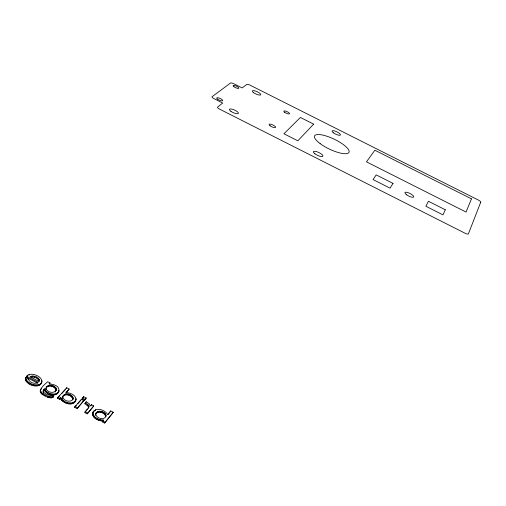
<?xml version="1.0" encoding="UTF-8"?>
<svg xmlns="http://www.w3.org/2000/svg" width="506" height="506" viewBox="0 0 506 506"><rect width="100%" height="100%" fill="white"/><g stroke="black" fill="none" stroke-linecap="round" stroke-linejoin="round"><path stroke-width="0.76" d="M26.54 376.224L38.178 382.346C35.11 384.724 28.95 382.568 28.418 378.684L25.888 377.356C25.736 383.365 35.287 386.533 40.164 384.187C46.634 377.893 30.917 370.702 26.54 376.224L26.167 377.115L37.805 383.244M58.747 391.638L58.772 390.695M44.503 388.905L44.123 389.803C53.282 404.269 69.417 385.395 49.05 383.896L50.005 382.922L47.697 381.707C44.654 384.465 35.989 391.201 42.991 394.857C45.983 396.464 49.879 399.057 53.326 397.254L53.712 396.356L51.125 394.996C48.291 395.837 44.863 393.991 43.244 391.65L43.307 390.493L44.503 388.905C46.691 393.82 55.243 396.419 58.797 391.644M96.33 412.561L95.938 413.446C98.841 410.492 105.469 412.725 105.684 416.893C107.405 412.352 99.208 409.322 96.33 412.561L95.318 414.711L95.71 413.826C95.969 418.399 104.293 420.884 106.083 416.008M73.174 398.696C72.972 394.079 64.673 391.796 62.706 396.451C62.852 400.651 69.543 402.738 72.497 399.949L73.174 398.696L72.788 399.582C72.586 394.965 64.287 392.681 62.32 397.343M55.59 391.056L55.205 391.948L56.413 389.152C55.331 384.8 47.109 383.257 45.995 388.387C47.058 392.713 55.375 394.294 56.413 389.152M40.17 390.879L40.79 389.139M42.061 381.714C39.987 390.031 23.529 384.832 25.888 377.356M92.497 413.775C94.28 406.331 105.096 409.386 107.664 414.648L110.789 410.929L113.287 412.245L104.597 423.067L102.307 421.859L103.483 420.043C99.208 420.157 93.18 417.741 92.889 412.883C91.365 418.076 98.822 421.169 103.085 420.929L103.483 420.043M75.4 401.309C78.05 395.958 70.226 392.46 65.9 392.567L69.195 389.051L66.71 387.748L57.33 398.165L59.581 399.348L60.828 397.539C63.269 402.46 72.099 405.603 75.792 400.423C72.946 406.811 62.877 403.624 60.442 398.431M88.575 407.52L88.348 408.171C90.226 405.787 87.203 403.782 85.28 402.921L84.888 403.807L87.734 405.711L88.575 407.52L88.967 406.634M41.353 383.504L41.682 382.599M25.3 378.937L25.673 378.045M25.313 379.652L25.686 378.76M25.553 380.398L25.926 379.5M26.015 381.163L26.388 380.265M28.975 375.325L29.354 374.434M26.685 381.935L27.065 381.037M28.045 379.582L28.418 378.684M27.558 382.694L27.938 381.796M31.277 376.097L30.904 376.989C33.915 376.609 38.456 377.912 39.082 381.303L39.462 380.411C38.709 376.793 33.092 374.87 30.132 376.78L38.93 381.416L39.462 380.411M28.627 383.434L29.006 382.536M32.498 376.862L32.877 375.971M29.892 384.162L30.271 383.263M34.351 377.185L34.724 376.3M31.536 384.933L31.916 384.035M36.198 377.944L36.577 377.052M33.124 385.496L33.504 384.598M34.655 385.838L35.034 384.946M37.805 379L38.178 378.108M38.38 379.563L38.753 378.678M36.135 385.97L36.514 385.079M38.798 380.158L39.177 379.266M39.044 380.746L39.417 379.854M37.507 385.888L37.887 384.996M38.728 385.591L39.107 384.699M39.784 385.079L40.164 384.187M41.682 381.657L42.061 380.771M40.689 384.358L41.068 383.466M40.202 391.796L40.55 389.981M40.625 392.77L41.011 391.872L40.588 390.898M41.555 393.788L41.935 392.89L41.011 391.872M42.928 391.391L44.161 389.259M43.168 393.124L43.554 392.226M42.991 394.857L43.377 393.959L41.935 392.89M44.654 390.936L45.034 390.037M45.692 388.646L46.849 386.514M45.742 389.93L46.122 389.038M45.401 391.903L45.787 391.005M46.47 387.406L47.855 386.426L48.234 385.534M47.855 386.426L48.652 386.154L49.038 385.262M49.626 383.807L50.005 382.922M44.952 396.002L45.338 395.104L43.377 393.959M46.419 392.764L46.799 391.872M48.652 386.154L49.525 386.027L49.904 385.136M49.525 386.027L50.448 386.046L50.828 385.155M47.747 393.579L48.133 392.681M50.448 386.046L51.397 386.211L51.776 385.325M47.608 397.191L47.994 396.293L51.391 396.989L53.712 396.356M49.145 394.218L49.531 393.326M51.397 386.211L52.377 386.527L52.757 385.642M48.829 397.564L49.208 396.672M56.027 390.044L55.015 388.121L53.383 386.989L53.762 386.103M50.556 394.68L50.935 393.782M54.294 387.539L54.68 386.654M49.967 397.798L50.353 396.906M51.966 394.952L52.352 394.06M55.015 388.121L55.401 387.229M51.005 397.887L51.391 396.989M55.546 388.734L55.932 387.849M51.916 397.824L52.301 396.932M53.377 395.041L53.762 394.149M55.888 389.386L56.274 388.494M52.687 397.615L53.073 396.717M55.964 390.689L56.343 389.803M54.718 394.939L55.103 394.047M55.894 394.629L56.28 393.738M56.912 394.111L57.298 393.219M57.773 393.396L58.152 392.504M58.411 392.536L59.126 390.746M59.581 399.348L60.828 397.539M60.992 399.557L61.378 398.665M63.035 396.103L63.421 395.211M66.33 388.627L66.71 387.748M62.44 398.671L62.826 397.779M61.795 400.543L62.187 399.651M64.376 395.154L64.762 394.263M65.179 394.895L65.565 394.003M62.908 401.454L63.294 400.556M66.077 394.775L66.463 393.889M69.195 389.051L65.989 392.953M67.026 394.8L67.412 393.915M64.376 402.333L64.762 401.435M67.994 394.971L68.38 394.085M68.98 395.287L69.366 394.402M65.963 403.073L66.349 402.175M69.98 395.749L70.366 394.863M67.494 403.592L67.886 402.7M70.916 396.306L71.302 395.42M71.662 396.906L72.048 396.021M68.974 403.896L69.36 403.004M72.231 397.545L72.617 396.66M72.617 398.228L73.003 397.343M70.397 403.984L70.789 403.092M72.807 398.918L73.193 398.032M71.719 403.851L72.111 402.959M72.896 403.503L73.281 402.612M73.92 402.94L74.312 402.049M76.071 398.608L75.691 400.423L76.083 399.531M74.799 402.162L75.185 401.271M74.565 407.248L81.27 399.373L83.768 400.689L77.095 408.576L74.565 407.248L76.147 405.496M77.095 408.576L83.768 400.689M82.067 398.937L83.699 396.679L86.216 398.007L85.83 398.886L84.591 400.265L82.067 398.937L83.699 396.679M84.591 400.265L86.216 398.007M88.74 407.286L84.622 412.542L87.177 413.889L93.749 405.938L91.428 404.718L90.315 405.976L89.208 403.75L86.292 401.783L84.888 403.807M86.994 405.097L87.386 404.212M87.734 405.711L88.126 404.825M88.253 406.299L88.645 405.414M88.544 406.894L88.936 406.008M87.177 413.889L93.749 405.938M91.036 405.603L91.428 404.718M93.186 411.947L92.794 412.833L93.793 411.049M92.509 414.749L92.902 413.857M94.217 411.182L94.616 410.296M92.832 415.761L93.23 414.876M95.185 410.638L95.577 409.752M93.452 416.773L93.85 415.881M95.318 415.388L95.716 414.503M94.35 417.735L94.748 416.843M97.234 412.472L97.626 411.587M98.031 412.2L98.43 411.315M95.52 418.645L95.919 417.754M98.936 412.08L99.328 411.195M99.897 412.112L100.289 411.226M96.969 419.506L97.367 418.614M100.89 412.289L101.282 411.403M101.902 412.618L102.301 411.739M98.575 420.239L98.974 419.347M102.946 413.098L103.344 412.219M100.131 420.726L100.53 419.835M103.856 413.649L104.249 412.763M101.636 420.954L102.035 420.062M104.584 414.231L104.982 413.351M105.14 414.863L105.539 413.978M105.52 415.54L105.912 414.654M105.703 416.223L106.102 415.337M104.597 423.067L113.287 412.245M110.789 410.929L108.164 414.465M40.41 390.037L41.751 388.254M102.307 421.859L103.085 420.929M86.014 410.961L87.405 409.379M85.28 402.921L86.292 401.783M77.722 403.75L80.878 400.259M57.33 398.165L59.449 395.92M61.568 393.674L65.274 389.753M43.775 390.151L44.123 389.803M26.167 377.115L27.602 375.958M45.338 395.104L47.994 396.293M52.377 386.527L53.383 386.989M82.459 398.058L84.983 399.386M57.716 397.267L59.967 398.456M74.958 406.35L77.488 407.684M85.014 411.65L87.576 412.997M102.705 420.967L104.995 422.175M480.7 202.255L468.341 234A3.687 1.101 27.3 0 1 465.722 233.557L219.073 108.879A3.624 1.075 24.2 0 1 217.479 107.209L222.659 103.053L213.545 98.411A3.574 1.044 24.1 0 1 211.982 96.785L230.635 82.94A3.422 0.961 24.3 0 1 233.386 83.553L242.146 87.936L246.947 84.344A3.378 0.936 24.4 0 1 249.635 84.951L478.765 200.256A3.434 0.955 27.2 0 1 480.687 201.976L480.7 202.255M471.459 198.852L466.045 212.058L366.477 161.85L374.857 150.225L471.459 198.852M445.331 209.788L442.984 214.892L425.894 206.265L428.437 201.261L445.331 209.788M393.004 183.381L390.056 188.162L373.067 179.579L376.211 174.905L393.004 183.381M313.657 124.147L297.832 140.801L283.936 133.786L300.387 117.462L313.657 124.147M406.539 194.747A4.908 1.448 26.5 0 0 413.718 196.954A4.908 1.448 26.5 0 0 407.747 192.539A4.908 1.448 26.5 0 0 406.539 194.747M320.153 143.628A19.083 5.509 25.5 0 0 348.792 152.679A19.083 5.509 25.5 0 0 326.414 136.07A19.083 5.509 25.5 0 0 320.153 143.628M333.429 132.825A4.649 1.309 25.5 0 0 340.399 135.051A4.649 1.309 25.5 0 0 334.94 131.041A4.649 1.309 25.5 0 0 333.429 132.825M284.682 112.294A3.118 0.879 24.9 0 0 289.426 113.818A3.118 0.879 24.9 0 0 285.865 111.168A3.118 0.879 24.9 0 0 284.682 112.294M253.557 92.604A4.63 1.297 24.5 0 0 260.66 94.907A4.63 1.297 24.5 0 0 255.454 91.023A4.63 1.297 24.5 0 0 253.557 92.604M230.856 111.269A4.902 1.448 24.3 0 0 238.313 113.477A4.902 1.448 24.3 0 0 232.57 109.302A4.902 1.448 24.3 0 0 230.856 111.269M233.936 86.728A3.112 0.873 24.3 0 0 238.737 88.284A3.112 0.873 24.3 0 0 235.284 85.691A3.112 0.873 24.3 0 0 233.936 86.728M217.548 99.144A3.238 0.942 24.1 0 0 222.564 100.745A3.238 0.942 24.1 0 0 219.003 98.019A3.238 0.942 24.1 0 0 217.548 99.144M270.065 125.754A3.567 1.05 24.8 0 0 275.517 127.48A3.567 1.05 24.8 0 0 271.469 124.413A3.567 1.05 24.8 0 0 270.065 125.754M314.928 153.805A5.25 1.562 25.4 0 0 322.841 156.272A5.25 1.562 25.4 0 0 316.731 151.673A5.25 1.562 25.4 0 0 314.928 153.805"/></g></svg>
